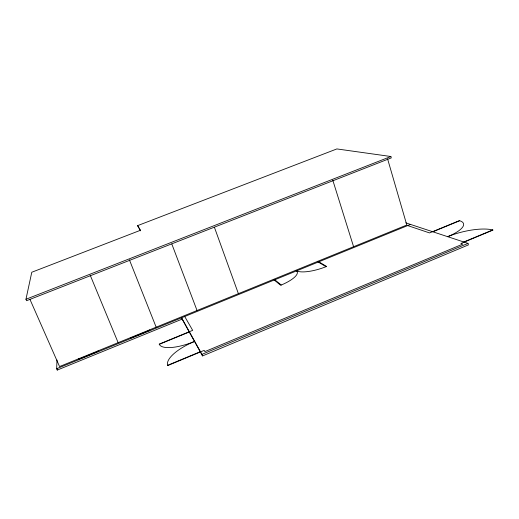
<?xml version="1.0" encoding="UTF-8"?>
<svg xmlns="http://www.w3.org/2000/svg" width="519" height="519" viewBox="0 0 519 519"><rect width="100%" height="100%" fill="white"/><g stroke="black" fill="none" stroke-linecap="round" stroke-linejoin="round"><path stroke-width="0.78" d="M405.819 222.872L467.982 243.379L468.398 244.91L202.533 355.917L182.111 319.12L57.246 370.073L57.304 368.484M57.246 370.073L56.649 368.717L56.986 360.024M25.95 299.268L31.782 272.248L140.474 230.274L137.606 225.642L336.87 148.927L390.878 156.511L391.281 157.899L26.579 300.696L25.95 299.268L390.878 156.511M167.631 365.318L200.431 351.661M463.772 241.99L492.667 229.956M182.111 319.12L181.592 317.777L201.93 354.36L467.982 243.379M159.294 344.318L189.454 331.913M432.846 231.785L459.685 220.744M78.713 359.232L98.143 351.311M130.587 338.083L149.608 330.331M273.824 279.696L274.389 279.462L281.253 285.028M318.361 261.537L317.81 261.764L326.029 266.695M56.649 368.717L274.214 280.007M274.778 279.78L318.277 262.043M318.828 261.816L410.523 224.429M407.694 225.583L429.544 232.921L459.36 220.653A31.665 9.206 -15 0 1 447.683 236.683A34.754 10.756 -14 0 1 493.05 230.06L460.891 243.456L462.792 244.092L204.882 351.603L204.181 350.377L167.728 365.564A35.389 12.527 -21.7 0 1 194.709 341.366A32.438 10.51 -21.6 0 1 159.21 344.116L192.672 330.35L184.712 316.506M317.9 261.258L326.6 266.461A24.542 7.221 -17.8 0 1 296.2 270.574A24.665 7.389 -19 0 1 280.675 285.268L273.442 279.378M140.539 230.832L137.606 225.642M30.018 299.515L59.555 366.55L406.812 225.025L387.537 158.723M90.17 275.109L118.144 342.67M129.38 259.76L156.161 327.178M201.93 354.36L202.533 355.917M171.821 244.021L197.045 310.511M149.453 329.909L149.77 330.752M214.431 227.341L238.396 293.657M332.776 180.158L353.588 246.713M130.464 337.648L130.71 338.524M98.085 350.844L98.208 351.778M78.693 358.746L78.739 359.712"/></g></svg>
